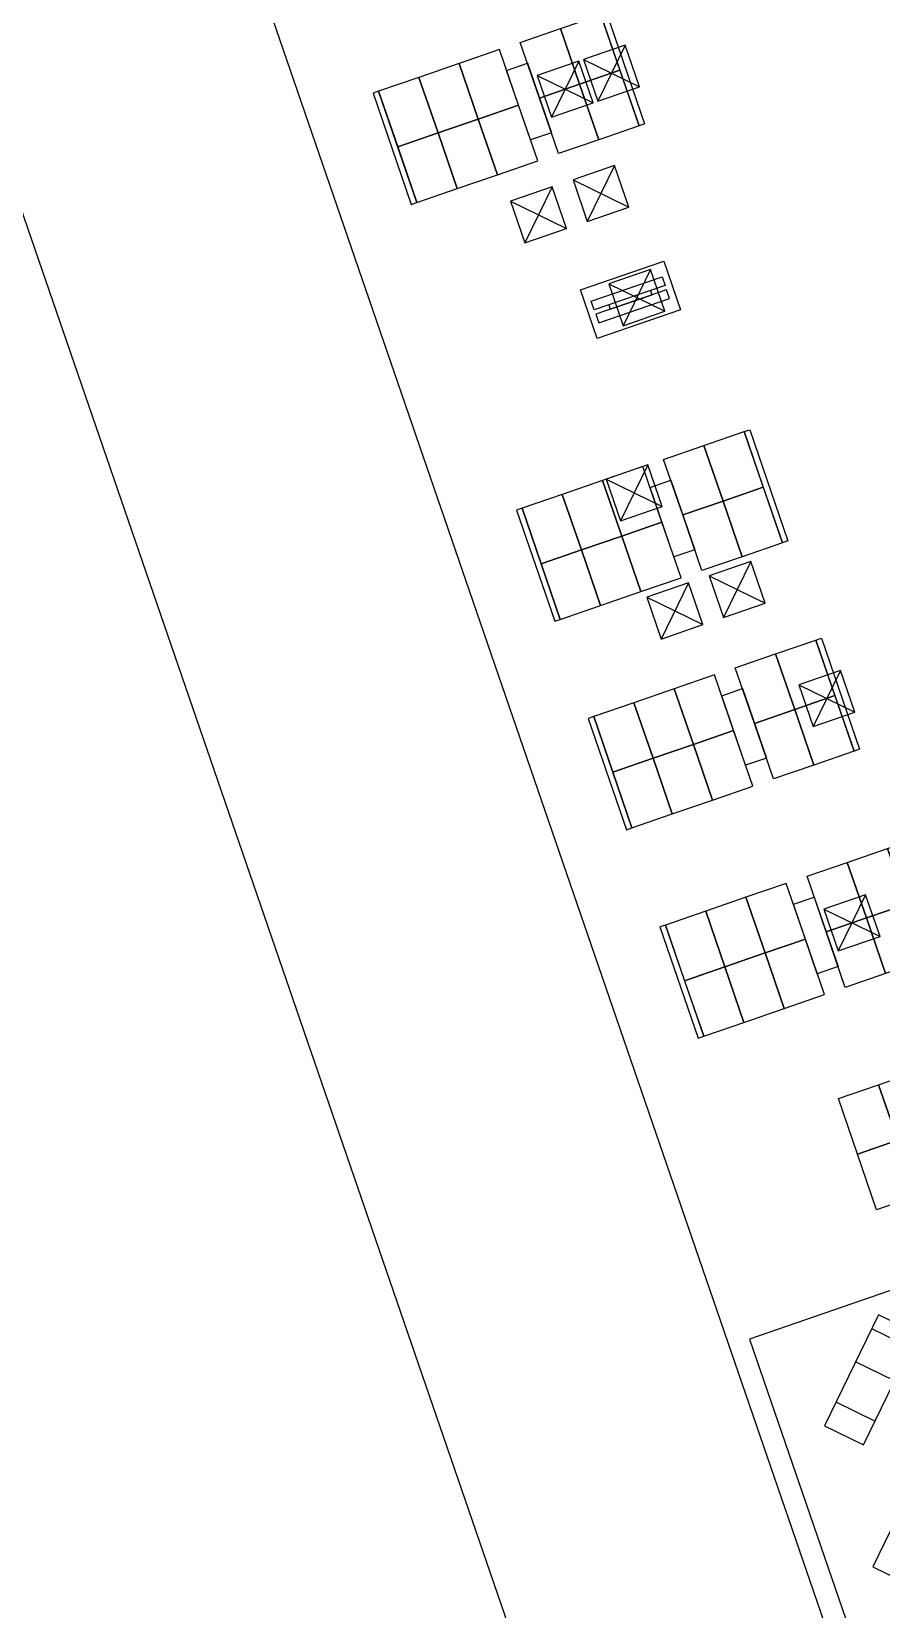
# Model space of a CAD drawing. Extents: x 809431 to 809707, y 818703 to 819368.
# Drawn here: x 809634.65 to 809646.22, y 818751.98 to 818773.46 of the extents above; entities that cross this region are included whole.
import ezdxf

# ---------------------------------------------------------------- set-up
doc = ezdxf.new("R2010")
doc.units = 0
for name, color, linetype in [('Fix Furn', 7, 'Continuous'), ('MAJ093__', 7, 'Continuous'), ('MAJ230__', 7, 'Continuous'), ('MAJ430_B', 7, 'Continuous'), ('MAJ430_R', 7, 'Continuous'), ('MAJ724__', 7, 'Continuous'), ('MAJ740__', 7, 'Continuous'), ('MAJ971__', 7, 'Continuous')]:
    doc.layers.add(name, color=color, linetype=linetype)

# ---------------------------------------------------------------- blocks, each defined once
blk = doc.blocks.new('2x5-Seater')
at = {"layer": 'Fix Furn'}
for points in [[(238.683, 161.455), (238.683, 161.375), (237.083, 161.375), (237.083, 161.455)], [(237.883, 161.375), (237.883, 160.795), (237.083, 160.795), (237.083, 161.375)], [(238.683, 161.375), (238.683, 160.795), (237.883, 160.795), (237.883, 161.375)], [(237.883, 160.795), (237.883, 160.215), (237.083, 160.215), (237.083, 160.795)], [(238.683, 160.795), (238.683, 160.215), (237.883, 160.215), (237.883, 160.795)], [(238.383, 159.915), (237.383, 159.915), (237.383, 160.215), (238.383, 160.215)], [(237.883, 159.335), (237.883, 159.915), (237.083, 159.915), (237.083, 159.335)], [(238.683, 159.335), (238.683, 159.915), (237.883, 159.915), (237.883, 159.335)], [(237.883, 158.755), (237.883, 159.335), (237.083, 159.335), (237.083, 158.755)], [(238.683, 158.755), (238.683, 159.335), (237.883, 159.335), (237.883, 158.755)], [(237.883, 158.175), (237.883, 158.755), (237.083, 158.755), (237.083, 158.175)], [(238.683, 158.175), (238.683, 158.755), (237.883, 158.755), (237.883, 158.175)], [(238.683, 158.095), (238.683, 158.175), (237.083, 158.175), (237.083, 158.095)]]:
    blk.add_lwpolyline(points, close=True, dxfattribs=at)
blk = doc.blocks.new('6-Seater without table')
at = {"layer": 'Fix Furn'}
for points in [[(604.684, 150.957), (604.684, 150.877), (603.084, 150.877), (603.084, 150.957)], [(603.884, 150.877), (603.884, 150.297), (603.084, 150.297), (603.084, 150.877)], [(604.684, 150.877), (604.684, 150.297), (603.884, 150.297), (603.884, 150.877)], [(603.884, 150.297), (603.884, 149.717), (603.084, 149.717), (603.084, 150.297)], [(604.684, 150.297), (604.684, 149.717), (603.884, 149.717), (603.884, 150.297)], [(603.884, 149.717), (603.884, 149.137), (603.084, 149.137), (603.084, 149.717)], [(604.684, 149.717), (604.684, 149.137), (603.884, 149.137), (603.884, 149.717)]]:
    blk.add_lwpolyline(points, close=True, dxfattribs=at)

msp = doc.modelspace()

# ---------------------------------------------------------------- linework, layer by layer
at = {"layer": 'MAJ093__'}
msp.add_lwpolyline([(809651.543, 818749.44), (809648.873, 818757.193), (809644.429, 818755.663), (809647.099, 818747.909)], close=True, dxfattribs=at)
at = {"layer": 'MAJ230__'}
msp.add_line((809635.719, 818780.056), (809656.37, 818720.08), dxfattribs=at)
at = {"layer": 'MAJ430_B'}
for p, q in [((809642.736, 818773.271), (809642.364, 818772.508)), ((809642.169, 818773.075), (809642.931, 818772.703)), ((809642.591, 818771.634), (809642.219, 818770.872)), ((809642.024, 818771.439), (809642.786, 818771.067)), ((809641.74, 818771.341), (809641.368, 818770.579)), ((809641.173, 818771.146), (809641.935, 818770.774)), ((809643.079, 818770.216), (809642.707, 818769.453)), ((809642.512, 818770.021), (809643.275, 818769.649)), ((809643.879, 818766.05), (809644.642, 818765.678)), ((809644.447, 818766.245), (809644.075, 818765.482)), ((809643.596, 818765.952), (809643.224, 818765.189)), ((809643.028, 818765.757), (809643.791, 818765.385)), ((809645.666, 818764.761), (809645.294, 818763.998)), ((809645.099, 818764.566), (809645.861, 818764.194))]:
    msp.add_line(p, q, dxfattribs=at)
for points in [[(809642.364, 818772.508), (809642.931, 818772.703), (809642.736, 818773.271), (809642.169, 818773.075)], [(809642.219, 818770.872), (809642.786, 818771.067), (809642.591, 818771.634), (809642.024, 818771.439)], [(809641.368, 818770.579), (809641.935, 818770.774), (809641.74, 818771.341), (809641.173, 818771.146)], [(809642.707, 818769.453), (809643.275, 818769.649), (809643.079, 818770.216), (809642.512, 818770.021)], [(809644.075, 818765.482), (809644.642, 818765.678), (809644.447, 818766.245), (809643.879, 818766.05)], [(809643.224, 818765.189), (809643.791, 818765.385), (809643.596, 818765.952), (809643.028, 818765.757)], [(809645.294, 818763.998), (809645.861, 818764.194), (809645.666, 818764.761), (809645.099, 818764.566)]]:
    msp.add_lwpolyline(points, close=True, dxfattribs=at)
at = {"layer": 'MAJ430_R'}
for p, q in [((809642.102, 818773.053), (809641.731, 818772.29)), ((809641.535, 818772.857), (809642.298, 818772.485)), ((809643.042, 818767.559), (809642.67, 818766.797)), ((809642.475, 818767.364), (809643.237, 818766.992)), ((809646.009, 818761.706), (809645.637, 818760.944)), ((809645.442, 818761.511), (809646.205, 818761.139))]:
    msp.add_line(p, q, dxfattribs=at)
for points in [[(809641.731, 818772.29), (809642.298, 818772.485), (809642.102, 818773.053), (809641.535, 818772.857)], [(809642.67, 818766.797), (809643.237, 818766.992), (809643.042, 818767.559), (809642.475, 818767.364)], [(809645.637, 818760.944), (809646.205, 818761.139), (809646.009, 818761.706), (809645.442, 818761.511)]]:
    msp.add_lwpolyline(points, close=True, dxfattribs=at)
at = {"layer": 'MAJ724__'}
for p, q in [((809646.623, 818755.543), (809646.093, 818755.802)), ((809646.404, 818755.094), (809645.873, 818755.353)), ((809646.136, 818754.546), (809645.606, 818754.804))]:
    msp.add_line(p, q, dxfattribs=at)
for points in [[(809646.185, 818755.991), (809645.448, 818754.481), (809645.978, 818754.222), (809646.715, 818755.732)], [(809646.845, 818754.072), (809646.109, 818752.562), (809646.639, 818752.303), (809647.376, 818753.813)]]:
    msp.add_lwpolyline(points, close=True, dxfattribs=at)
at = {"layer": 'MAJ740__'}
for points in [[(809643.487, 818769.669), (809642.353, 818769.278), (809642.125, 818769.94), (809643.26, 818770.331)], [(809643.279, 818769.999), (809642.314, 818769.667), (809642.273, 818769.786), (809643.238, 818770.118)], [(809643.298, 818769.942), (809642.334, 818769.61), (809642.375, 818769.49), (809643.339, 818769.822)], [(809642.532, 818769.678), (809643.1, 818769.874), (809643.08, 818769.93), (809642.513, 818769.735)]]:
    msp.add_lwpolyline(points, close=True, dxfattribs=at)
at = {"layer": 'MAJ971__'}
msp.add_lwpolyline([(809631.857, 818778.726), (809651.391, 818721.995), (809653.581, 818722.67), (809655.598, 818717.057)], dxfattribs=at)

# ---------------------------------------------------------------- block references
at = {"layer": 'MAJ724__', "rotation": -71.0001098042651}
for name, p in [('2x5-Seater', (809412.633, 818945.313)), ('2x5-Seater', (809414.586, 818939.639)), ('2x5-Seater', (809415.562, 818936.803)), ('2x5-Seater', (809416.539, 818933.966)), ('6-Seater without table', (809308.282, 819280.608))]:
    msp.add_blockref(name, p, dxfattribs=at)

doc.saveas('drawing.dxf')
